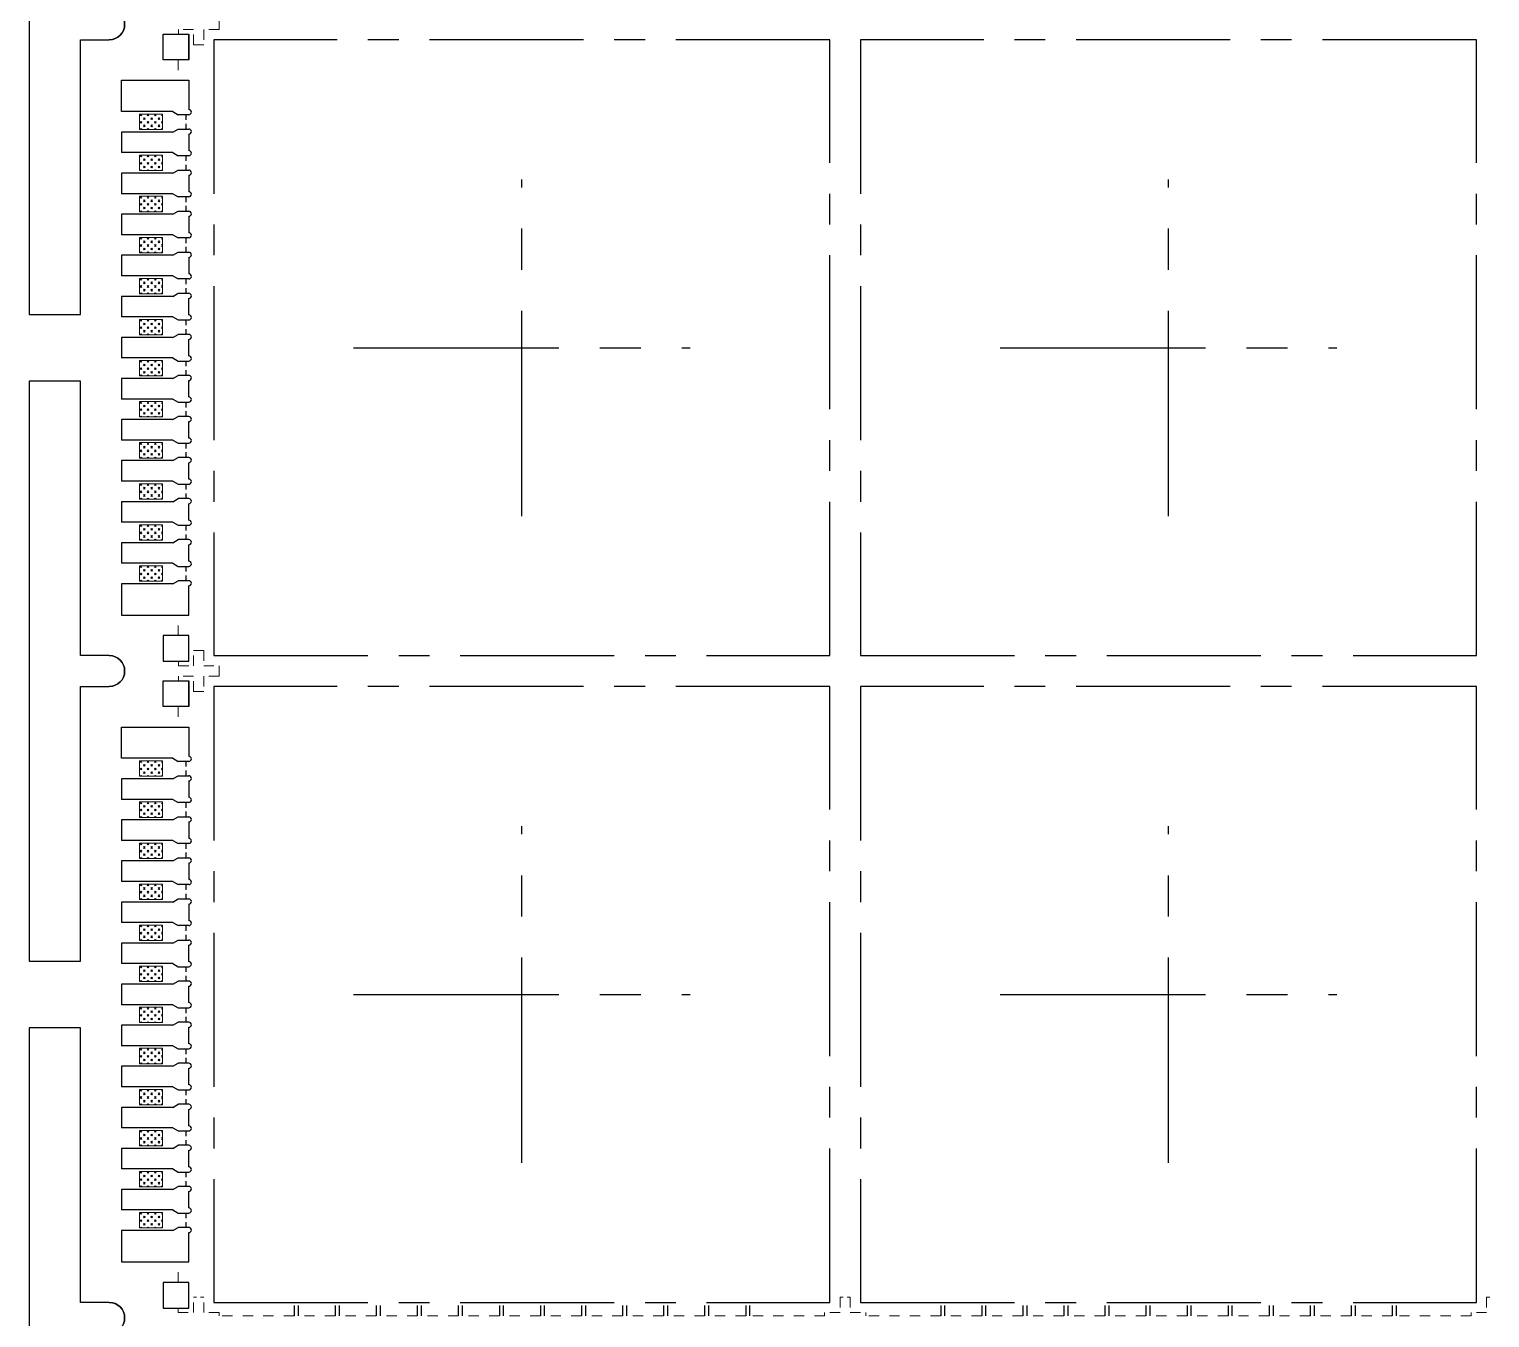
# Model space of a CAD drawing. Header units: inches. Extents: x 5 to 403, y 5 to 265.
# Drawn here: x 78.54 to 92.77, y 164.05 to 176.6 of the extents above; entities that cross this region are included whole.
import ezdxf

# ---------------------------------------------------------------- set-up
doc = ezdxf.new("R2010")
doc.units = ezdxf.units.IN
doc.header["$MEASUREMENT"] = 0
doc.linetypes.add('CENTER', pattern=[2, 1.25, -0.25, 0.25, -0.25])
doc.linetypes.add('HIDDEN', pattern=[0.375, 0.25, -0.125])
for name, color, linetype in [('1D（虚线、T-shape等)', 4, 'Continuous'), ('1（实线、SECTION图示等）', 7, 'Continuous'), ('CEN(中心线)', 1, 'CENTER'), ('LFBOT（框架底面线、虚线）', 4, 'HIDDEN'), ('LFTOP（框架正面线、实线）', 7, 'Continuous'), ('PKG LINE（虚线）', 2, 'HIDDEN'), ('PLATING（电镀）', 3, 'Continuous')]:
    doc.layers.add(name, color=color, linetype=linetype)

msp = doc.modelspace()

# ---------------------------------------------------------------- hatches: boundary and pattern name
at = {"layer": 'PLATING（电镀）', "linetype": 'ByBlock', "lineweight": 5}
h = msp.add_hatch(dxfattribs=at)
h.set_pattern_fill('CROSS', color=3, scale=0.05, angle=90)
h.set_pattern_definition([(45, (-143.61794, -49.174744), (0.035355339, -0.035355339), [0.025, -0.025]), (315, (-143.61794, -49.15707), (-0.035355339, -0.035355339), [0.025, -0.025])])
h.paths.add_polyline_path([(79.83732, 175.62304), (79.61232, 175.62304), (79.61232, 175.77304), (79.83732, 175.77304)])
h = msp.add_hatch(dxfattribs=at)
h.set_pattern_fill('CROSS', color=3, scale=0.05, angle=90)
h.set_pattern_definition([(45, (-143.61794, -49.574744), (0.035355339, -0.035355339), [0.025, -0.025]), (315, (-143.61794, -49.55707), (-0.035355339, -0.035355339), [0.025, -0.025])])
h.paths.add_polyline_path([(79.83732, 175.22304), (79.61232, 175.22304), (79.61232, 175.37304), (79.83732, 175.37304)])
h = msp.add_hatch(dxfattribs=at)
h.set_pattern_fill('CROSS', color=3, scale=0.05, angle=90)
h.set_pattern_definition([(45, (-143.61794, -49.974744), (0.035355339, -0.035355339), [0.025, -0.025]), (315, (-143.61794, -49.95707), (-0.035355339, -0.035355339), [0.025, -0.025])])
h.paths.add_polyline_path([(79.83732, 174.82304), (79.61232, 174.82304), (79.61232, 174.97304), (79.83732, 174.97304)])
h = msp.add_hatch(dxfattribs=at)
h.set_pattern_fill('CROSS', color=3, scale=0.05, angle=90)
h.set_pattern_definition([(45, (-143.61794, -50.374744), (0.035355339, -0.035355339), [0.025, -0.025]), (315, (-143.61794, -50.35707), (-0.035355339, -0.035355339), [0.025, -0.025])])
h.paths.add_polyline_path([(79.83732, 174.42304), (79.61232, 174.42304), (79.61232, 174.57304), (79.83732, 174.57304)])
h = msp.add_hatch(dxfattribs=at)
h.set_pattern_fill('CROSS', color=3, scale=0.05, angle=90)
h.set_pattern_definition([(45, (-143.61794, -50.774744), (0.035355339, -0.035355339), [0.025, -0.025]), (315, (-143.61794, -50.75707), (-0.035355339, -0.035355339), [0.025, -0.025])])
h.paths.add_polyline_path([(79.83732, 174.02304), (79.61232, 174.02304), (79.61232, 174.17304), (79.83732, 174.17304)])
h = msp.add_hatch(dxfattribs=at)
h.set_pattern_fill('CROSS', color=3, scale=0.05, angle=90)
h.set_pattern_definition([(45, (-143.61794, -51.174744), (0.035355339, -0.035355339), [0.025, -0.025]), (315, (-143.61794, -51.15707), (-0.035355339, -0.035355339), [0.025, -0.025])])
h.paths.add_polyline_path([(79.83732, 173.62304), (79.61232, 173.62304), (79.61232, 173.77304), (79.83732, 173.77304)])
h = msp.add_hatch(dxfattribs=at)
h.set_pattern_fill('CROSS', color=3, scale=0.05, angle=90)
h.set_pattern_definition([(45, (-143.61794, -51.574744), (0.035355339, -0.035355339), [0.025, -0.025]), (315, (-143.61794, -51.55707), (-0.035355339, -0.035355339), [0.025, -0.025])])
h.paths.add_polyline_path([(79.83732, 173.22304), (79.61232, 173.22304), (79.61232, 173.37304), (79.83732, 173.37304)])
h = msp.add_hatch(dxfattribs=at)
h.set_pattern_fill('CROSS', color=3, scale=0.05, angle=90)
h.set_pattern_definition([(45, (-143.61794, -51.974744), (0.035355339, -0.035355339), [0.025, -0.025]), (315, (-143.61794, -51.95707), (-0.035355339, -0.035355339), [0.025, -0.025])])
h.paths.add_polyline_path([(79.83732, 172.82304), (79.61232, 172.82304), (79.61232, 172.97304), (79.83732, 172.97304)])
h = msp.add_hatch(dxfattribs=at)
h.set_pattern_fill('CROSS', color=3, scale=0.05, angle=90)
h.set_pattern_definition([(45, (-143.61794, -52.374744), (0.035355339, -0.035355339), [0.025, -0.025]), (315, (-143.61794, -52.35707), (-0.035355339, -0.035355339), [0.025, -0.025])])
h.paths.add_polyline_path([(79.83732, 172.42304), (79.61232, 172.42304), (79.61232, 172.57304), (79.83732, 172.57304)])
h = msp.add_hatch(dxfattribs=at)
h.set_pattern_fill('CROSS', color=3, scale=0.05, angle=90)
h.set_pattern_definition([(45, (-143.61794, -52.774744), (0.035355339, -0.035355339), [0.025, -0.025]), (315, (-143.61794, -52.75707), (-0.035355339, -0.035355339), [0.025, -0.025])])
h.paths.add_polyline_path([(79.83732, 172.02304), (79.61232, 172.02304), (79.61232, 172.17304), (79.83732, 172.17304)])
h = msp.add_hatch(dxfattribs=at)
h.set_pattern_fill('CROSS', color=3, scale=0.05, angle=90)
h.set_pattern_definition([(45, (-143.61794, -53.174744), (0.035355339, -0.035355339), [0.025, -0.025]), (315, (-143.61794, -53.15707), (-0.035355339, -0.035355339), [0.025, -0.025])])
h.paths.add_polyline_path([(79.83732, 171.62304), (79.61232, 171.62304), (79.61232, 171.77304), (79.83732, 171.77304)])
h = msp.add_hatch(dxfattribs=at)
h.set_pattern_fill('CROSS', color=3, scale=0.05, angle=90)
h.set_pattern_definition([(45, (-143.61794, -53.574744), (0.035355339, -0.035355339), [0.025, -0.025]), (315, (-143.61794, -53.55707), (-0.035355339, -0.035355339), [0.025, -0.025])])
h.paths.add_polyline_path([(79.83732, 171.22304), (79.61232, 171.22304), (79.61232, 171.37304), (79.83732, 171.37304)])
h = msp.add_hatch(dxfattribs=at)
h.set_pattern_fill('CROSS', color=3, scale=0.05, angle=90)
h.set_pattern_definition([(45, (-143.61794, -55.474744), (0.035355339, -0.035355339), [0.025, -0.025]), (315, (-143.61794, -55.45707), (-0.035355339, -0.035355339), [0.025, -0.025])])
h.paths.add_polyline_path([(79.83732, 169.32304), (79.61232, 169.32304), (79.61232, 169.47304), (79.83732, 169.47304)])
h = msp.add_hatch(dxfattribs=at)
h.set_pattern_fill('CROSS', color=3, scale=0.05, angle=90)
h.set_pattern_definition([(45, (-143.61794, -55.874744), (0.035355339, -0.035355339), [0.025, -0.025]), (315, (-143.61794, -55.85707), (-0.035355339, -0.035355339), [0.025, -0.025])])
h.paths.add_polyline_path([(79.83732, 168.92304), (79.61232, 168.92304), (79.61232, 169.07304), (79.83732, 169.07304)])
h = msp.add_hatch(dxfattribs=at)
h.set_pattern_fill('CROSS', color=3, scale=0.05, angle=90)
h.set_pattern_definition([(45, (-143.61794, -56.274744), (0.035355339, -0.035355339), [0.025, -0.025]), (315, (-143.61794, -56.25707), (-0.035355339, -0.035355339), [0.025, -0.025])])
h.paths.add_polyline_path([(79.83732, 168.52304), (79.61232, 168.52304), (79.61232, 168.67304), (79.83732, 168.67304)])
h = msp.add_hatch(dxfattribs=at)
h.set_pattern_fill('CROSS', color=3, scale=0.05, angle=90)
h.set_pattern_definition([(45, (-143.61794, -56.674744), (0.035355339, -0.035355339), [0.025, -0.025]), (315, (-143.61794, -56.65707), (-0.035355339, -0.035355339), [0.025, -0.025])])
h.paths.add_polyline_path([(79.83732, 168.12304), (79.61232, 168.12304), (79.61232, 168.27304), (79.83732, 168.27304)])
h = msp.add_hatch(dxfattribs=at)
h.set_pattern_fill('CROSS', color=3, scale=0.05, angle=90)
h.set_pattern_definition([(45, (-143.61794, -57.074744), (0.035355339, -0.035355339), [0.025, -0.025]), (315, (-143.61794, -57.05707), (-0.035355339, -0.035355339), [0.025, -0.025])])
h.paths.add_polyline_path([(79.83732, 167.72304), (79.61232, 167.72304), (79.61232, 167.87304), (79.83732, 167.87304)])
h = msp.add_hatch(dxfattribs=at)
h.set_pattern_fill('CROSS', color=3, scale=0.05, angle=90)
h.set_pattern_definition([(45, (-143.61794, -57.474744), (0.035355339, -0.035355339), [0.025, -0.025]), (315, (-143.61794, -57.45707), (-0.035355339, -0.035355339), [0.025, -0.025])])
h.paths.add_polyline_path([(79.83732, 167.32304), (79.61232, 167.32304), (79.61232, 167.47304), (79.83732, 167.47304)])
h = msp.add_hatch(dxfattribs=at)
h.set_pattern_fill('CROSS', color=3, scale=0.05, angle=90)
h.set_pattern_definition([(45, (-143.61794, -57.874744), (0.035355339, -0.035355339), [0.025, -0.025]), (315, (-143.61794, -57.85707), (-0.035355339, -0.035355339), [0.025, -0.025])])
h.paths.add_polyline_path([(79.83732, 166.92304), (79.61232, 166.92304), (79.61232, 167.07304), (79.83732, 167.07304)])
h = msp.add_hatch(dxfattribs=at)
h.set_pattern_fill('CROSS', color=3, scale=0.05, angle=90)
h.set_pattern_definition([(45, (-143.61794, -58.274744), (0.035355339, -0.035355339), [0.025, -0.025]), (315, (-143.61794, -58.25707), (-0.035355339, -0.035355339), [0.025, -0.025])])
h.paths.add_polyline_path([(79.83732, 166.52304), (79.61232, 166.52304), (79.61232, 166.67304), (79.83732, 166.67304)])
h = msp.add_hatch(dxfattribs=at)
h.set_pattern_fill('CROSS', color=3, scale=0.05, angle=90)
h.set_pattern_definition([(45, (-143.61794, -58.674744), (0.035355339, -0.035355339), [0.025, -0.025]), (315, (-143.61794, -58.65707), (-0.035355339, -0.035355339), [0.025, -0.025])])
h.paths.add_polyline_path([(79.83732, 166.12304), (79.61232, 166.12304), (79.61232, 166.27304), (79.83732, 166.27304)])
h = msp.add_hatch(dxfattribs=at)
h.set_pattern_fill('CROSS', color=3, scale=0.05, angle=90)
h.set_pattern_definition([(45, (-143.61794, -59.074744), (0.035355339, -0.035355339), [0.025, -0.025]), (315, (-143.61794, -59.05707), (-0.035355339, -0.035355339), [0.025, -0.025])])
h.paths.add_polyline_path([(79.83732, 165.72304), (79.61232, 165.72304), (79.61232, 165.87304), (79.83732, 165.87304)])
h = msp.add_hatch(dxfattribs=at)
h.set_pattern_fill('CROSS', color=3, scale=0.05, angle=90)
h.set_pattern_definition([(45, (-143.61794, -59.474744), (0.035355339, -0.035355339), [0.025, -0.025]), (315, (-143.61794, -59.45707), (-0.035355339, -0.035355339), [0.025, -0.025])])
h.paths.add_polyline_path([(79.83732, 165.32304), (79.61232, 165.32304), (79.61232, 165.47304), (79.83732, 165.47304)])
h = msp.add_hatch(dxfattribs=at)
h.set_pattern_fill('CROSS', color=3, scale=0.05, angle=90)
h.set_pattern_definition([(45, (-143.61794, -59.874744), (0.035355339, -0.035355339), [0.025, -0.025]), (315, (-143.61794, -59.85707), (-0.035355339, -0.035355339), [0.025, -0.025])])
h.paths.add_polyline_path([(79.83732, 164.92304), (79.61232, 164.92304), (79.61232, 165.07304), (79.83732, 165.07304)])

# ---------------------------------------------------------------- linework, layer by layer
at = {"layer": '1D（虚线、T-shape等)', "linetype": 'HIDDEN', "lineweight": 0, "ltscale": 0.25}
for p, q in [((79.98732, 176.30304, 0.1444), (79.98732, 176.10304, 0.1444)), ((79.98732, 170.69304, 0.1444), (79.98732, 170.89304, 0.1444)), ((79.98732, 170.00304, 0.1444), (79.98732, 169.80304, 0.1444)), ((79.98732, 164.39304, 0.1444), (79.98732, 164.59304, 0.1444))]:
    msp.add_line(p, q, dxfattribs=at)
at = {"layer": '1D（虚线、T-shape等)', "linetype": 'HIDDEN', "ltscale": 0.2}
for p, q in [((81.11832, 164.16804, 0.1444), (81.11832, 164.06704, 0.1444)), ((81.15632, 164.16804, 0.1444), (81.15632, 164.06704, 0.1444)), ((81.51832, 164.16804, 0.1444), (81.51832, 164.06704, 0.1444)), ((81.55632, 164.16804, 0.1444), (81.55632, 164.06704, 0.1444)), ((81.91832, 164.16804, 0.1444), (81.91832, 164.06704, 0.1444)), ((81.95632, 164.16804, 0.1444), (81.95632, 164.06704, 0.1444)), ((82.31832, 164.16804, 0.1444), (82.31832, 164.06704, 0.1444)), ((82.35632, 164.16804, 0.1444), (82.35632, 164.06704, 0.1444)), ((82.71832, 164.16804, 0.1444), (82.71832, 164.06704, 0.1444)), ((82.75632, 164.16804, 0.1444), (82.75632, 164.06704, 0.1444)), ((83.11832, 164.16804, 0.1444), (83.11832, 164.06704, 0.1444)), ((83.15632, 164.16804, 0.1444), (83.15632, 164.06704, 0.1444)), ((83.51832, 164.16804, 0.1444), (83.51832, 164.06704, 0.1444)), ((83.55632, 164.16804, 0.1444), (83.55632, 164.06704, 0.1444)), ((83.91832, 164.16804, 0.1444), (83.91832, 164.06704, 0.1444)), ((83.95632, 164.16804, 0.1444), (83.95632, 164.06704, 0.1444)), ((84.31832, 164.16804, 0.1444), (84.31832, 164.06704, 0.1444)), ((84.35632, 164.16804, 0.1444), (84.35632, 164.06704, 0.1444)), ((84.71832, 164.16804, 0.1444), (84.71832, 164.06704, 0.1444)), ((84.75632, 164.16804, 0.1444), (84.75632, 164.06704, 0.1444)), ((85.11832, 164.16804, 0.1444), (85.11832, 164.06704, 0.1444)), ((85.15632, 164.16804, 0.1444), (85.15632, 164.06704, 0.1444)), ((85.51832, 164.16804, 0.1444), (85.51832, 164.06704, 0.1444)), ((85.55632, 164.16804, 0.1444), (85.55632, 164.06704, 0.1444)), ((87.41832, 164.16804, 0.1444), (87.41832, 164.06704, 0.1444)), ((87.45632, 164.16804, 0.1444), (87.45632, 164.06704, 0.1444)), ((87.81832, 164.16804, 0.1444), (87.81832, 164.06704, 0.1444)), ((87.85632, 164.16804, 0.1444), (87.85632, 164.06704, 0.1444)), ((88.21832, 164.16804, 0.1444), (88.21832, 164.06704, 0.1444)), ((88.25632, 164.16804, 0.1444), (88.25632, 164.06704, 0.1444)), ((88.61832, 164.16804, 0.1444), (88.61832, 164.06704, 0.1444)), ((88.65632, 164.16804, 0.1444), (88.65632, 164.06704, 0.1444)), ((89.01832, 164.16804, 0.1444), (89.01832, 164.06704, 0.1444)), ((89.05632, 164.16804, 0.1444), (89.05632, 164.06704, 0.1444)), ((89.41832, 164.16804, 0.1444), (89.41832, 164.06704, 0.1444)), ((89.45632, 164.16804, 0.1444), (89.45632, 164.06704, 0.1444)), ((89.81832, 164.16804, 0.1444), (89.81832, 164.06704, 0.1444)), ((89.85632, 164.16804, 0.1444), (89.85632, 164.06704, 0.1444)), ((90.21832, 164.16804, 0.1444), (90.21832, 164.06704, 0.1444)), ((90.25632, 164.16804, 0.1444), (90.25632, 164.06704, 0.1444)), ((90.61832, 164.16804, 0.1444), (90.61832, 164.06704, 0.1444)), ((90.65632, 164.16804, 0.1444), (90.65632, 164.06704, 0.1444)), ((91.01832, 164.16804, 0.1444), (91.01832, 164.06704, 0.1444)), ((91.05632, 164.16804, 0.1444), (91.05632, 164.06704, 0.1444)), ((91.41832, 164.16804, 0.1444), (91.41832, 164.06704, 0.1444)), ((91.45632, 164.16804, 0.1444), (91.45632, 164.06704, 0.1444)), ((91.81832, 164.16804, 0.1444), (91.81832, 164.06704, 0.1444)), ((91.85632, 164.16804, 0.1444), (91.85632, 164.06704, 0.1444))]:
    msp.add_line(p, q, dxfattribs=at)
at = {"layer": '1D（虚线、T-shape等)', "linetype": 'HIDDEN', "lineweight": 0, "ltscale": 0.25, "elevation": 0.1444}
for points in [[(79.99232, 176.74304), (79.99232, 176.69804), (80.13732, 176.69804), (80.13732, 176.84804), (80.23732, 176.84804), (80.23732, 176.69804), (80.38732, 176.69804), (80.38732, 176.59804), (80.23732, 176.59804), (80.23732, 176.44804), (80.13732, 176.44804), (80.13732, 176.59804), (79.99232, 176.59804), (79.99232, 176.55304)], [(79.99232, 170.44304), (79.99232, 170.39804), (80.13732, 170.39804), (80.13732, 170.54804), (80.23732, 170.54804), (80.23732, 170.39804), (80.38732, 170.39804), (80.38732, 170.29804), (80.23732, 170.29804), (80.23732, 170.14804), (80.13732, 170.14804), (80.13732, 170.29804), (79.99232, 170.29804), (79.99232, 170.25304)], [(79.98732, 164.14304), (79.98732, 164.09804), (80.13732, 164.09804), (80.13732, 164.24804), (80.16832, 164.24804)], [(80.38732, 164.06704), (80.38732, 164.09804), (80.23732, 164.09804), (80.23732, 164.24804), (80.20632, 164.24804)], [(86.46832, 164.24804), (86.43732, 164.24804), (86.43732, 164.09804), (86.28732, 164.09804), (86.28732, 164.06704)], [(86.50632, 164.24804), (86.53732, 164.24804), (86.53732, 164.09804), (86.68732, 164.09804), (86.68732, 164.06704)], [(92.76832, 164.24804), (92.73732, 164.24804), (92.73732, 164.09804), (92.58732, 164.09804), (92.58732, 164.06704)]]:
    msp.add_lwpolyline(points, dxfattribs=at)
at = {"layer": '1D（虚线、T-shape等)', "linetype": 'HIDDEN', "lineweight": 0, "ltscale": 0.3, "elevation": 0.1444}
for points in [[(81.11832, 164.06704), (80.38732, 164.06704)], [(81.51832, 164.06704), (81.15632, 164.06704)], [(81.91832, 164.06704), (81.55632, 164.06704)], [(82.31832, 164.06704), (81.95632, 164.06704)], [(82.71832, 164.06704), (82.35632, 164.06704)], [(83.11832, 164.06704), (82.75632, 164.06704)], [(83.51832, 164.06704), (83.15632, 164.06704)], [(83.91832, 164.06704), (83.55632, 164.06704)], [(84.31832, 164.06704), (83.95632, 164.06704)], [(84.71832, 164.06704), (84.35632, 164.06704)], [(85.11832, 164.06704), (84.75632, 164.06704)], [(85.51832, 164.06704), (85.15632, 164.06704)], [(86.28732, 164.06704), (85.55632, 164.06704)], [(87.41832, 164.06704), (86.68732, 164.06704)], [(87.81832, 164.06704), (87.45632, 164.06704)], [(88.21832, 164.06704), (87.85632, 164.06704)], [(88.61832, 164.06704), (88.25632, 164.06704)], [(89.01832, 164.06704), (88.65632, 164.06704)], [(89.41832, 164.06704), (89.05632, 164.06704)], [(89.81832, 164.06704), (89.45632, 164.06704)], [(90.21832, 164.06704), (89.85632, 164.06704)], [(90.61832, 164.06704), (90.25632, 164.06704)], [(91.01832, 164.06704), (90.65632, 164.06704)], [(91.41832, 164.06704), (91.05632, 164.06704)], [(91.81832, 164.06704), (91.45632, 164.06704)], [(92.58732, 164.06704), (91.85632, 164.06704)]]:
    msp.add_lwpolyline(points, dxfattribs=at)
at = {"layer": '1（实线、SECTION图示等）', "elevation": 0.1444}
for points in [[(79.31732, 176.79804), (79.03732, 176.79804), (79.03732, 179.47304), (78.53732, 179.47304), (78.53732, 173.82304), (79.03732, 173.82304), (79.03732, 176.49804), (79.31732, 176.49804, 1), (79.31732, 176.79804, -1), (79.31732, 176.49804)], [(79.31732, 170.49804), (79.03732, 170.49804), (79.03732, 173.17304), (78.53732, 173.17304), (78.53732, 167.52304), (79.03732, 167.52304), (79.03732, 170.19804), (79.31732, 170.19804, 1), (79.31732, 170.49804, -1), (79.31732, 170.19804)], [(79.31732, 164.19804), (79.03732, 164.19804), (79.03732, 166.87304), (78.53732, 166.87304), (78.53732, 161.22304), (79.03732, 161.22304), (79.03732, 163.89804), (79.31732, 163.89804, 1), (79.31732, 164.19804, -1), (79.31732, 163.89804)]]:
    msp.add_lwpolyline(points, format="xyb", dxfattribs=at)
at = {"layer": 'CEN(中心线)', "linetype": 'CENTER', "ltscale": 1.6}
for p, q in [((83.33732, 171.85807, 0.1444), (83.33732, 175.138, 0.1444)), ((89.63732, 171.85807, 0.1444), (89.63732, 175.138, 0.1444)), ((81.69736, 173.49804, 0.1444), (84.97729, 173.49804, 0.1444)), ((87.99736, 173.49804, 0.1444), (91.27729, 173.49804, 0.1444)), ((83.33732, 165.55807, 0.1444), (83.33732, 168.838, 0.1444)), ((89.63732, 165.55807, 0.1444), (89.63732, 168.838, 0.1444)), ((81.69736, 167.19804, 0.1444), (84.97729, 167.19804, 0.1444)), ((87.99736, 167.19804, 0.1444), (91.27729, 167.19804, 0.1444))]:
    msp.add_line(p, q, dxfattribs=at)
at = {"layer": 'LFBOT（框架底面线、虚线）', "linetype": 'HIDDEN', "ltscale": 0.2, "elevation": 0.1444}
for points in [[(80.06732, 175.71704), (80.06732, 175.76804)], [(80.06732, 175.62804), (80.06732, 175.67904)], [(80.06732, 175.31704), (80.06732, 175.36804)], [(80.06732, 175.22804), (80.06732, 175.27904)], [(80.06732, 174.91704), (80.06732, 174.96804)], [(80.06732, 174.82804), (80.06732, 174.87904)], [(80.06732, 174.51704), (80.06732, 174.56804)], [(80.06732, 174.42804), (80.06732, 174.47904)], [(80.06732, 174.11704), (80.06732, 174.16804)], [(80.06732, 174.02804), (80.06732, 174.07904)], [(80.06732, 173.71704), (80.06732, 173.76804)], [(80.06732, 173.62804), (80.06732, 173.67904)], [(80.06732, 173.31704), (80.06732, 173.36804)], [(80.06732, 173.22804), (80.06732, 173.27904)], [(80.06732, 172.91704), (80.06732, 172.96804)], [(80.06732, 172.82804), (80.06732, 172.87904)], [(80.06732, 172.51704), (80.06732, 172.56804)], [(80.06732, 172.42804), (80.06732, 172.47904)], [(80.06732, 172.11704), (80.06732, 172.16804)], [(80.06732, 172.02804), (80.06732, 172.07904)], [(80.06732, 171.71704), (80.06732, 171.76804)], [(80.06732, 171.62804), (80.06732, 171.67904)], [(80.06732, 171.31704), (80.06732, 171.36804)], [(80.06732, 171.22804), (80.06732, 171.27904)], [(80.06732, 169.41704), (80.06732, 169.46804)], [(80.06732, 169.32804), (80.06732, 169.37904)], [(80.06732, 169.01704), (80.06732, 169.06804)], [(80.06732, 168.92804), (80.06732, 168.97904)], [(80.06732, 168.61704), (80.06732, 168.66804)], [(80.06732, 168.52804), (80.06732, 168.57904)], [(80.06732, 168.21704), (80.06732, 168.26804)], [(80.06732, 168.12804), (80.06732, 168.17904)], [(80.06732, 167.81704), (80.06732, 167.86804)], [(80.06732, 167.72804), (80.06732, 167.77904)], [(80.06732, 167.41704), (80.06732, 167.46804)], [(80.06732, 167.32804), (80.06732, 167.37904)], [(80.06732, 167.01704), (80.06732, 167.06804)], [(80.06732, 166.92804), (80.06732, 166.97904)], [(80.06732, 166.61704), (80.06732, 166.66804)], [(80.06732, 166.52804), (80.06732, 166.57904)], [(80.06732, 166.21704), (80.06732, 166.26804)], [(80.06732, 166.12804), (80.06732, 166.17904)], [(80.06732, 165.81704), (80.06732, 165.86804)], [(80.06732, 165.72804), (80.06732, 165.77904)], [(80.06732, 165.41704), (80.06732, 165.46804)], [(80.06732, 165.32804), (80.06732, 165.37904)], [(80.06732, 165.01704), (80.06732, 165.06804)], [(80.06732, 164.92804), (80.06732, 164.97904)]]:
    msp.add_lwpolyline(points, dxfattribs=at)
at = {"layer": 'LFTOP（框架正面线、实线）', "color": 7}
for p, q in [((80.09232, 176.30304, 0.1444), (80.09232, 176.55304, 0.1444)), ((80.09232, 176.10304, 0.1444), (80.09232, 175.81804, 0.1444)), ((79.93732, 175.79804, 0.1444), (79.43732, 175.79804, 0.1444)), ((79.93732, 175.79804, 0.1444), (79.98732, 175.76804, 0.1444)), ((80.09232, 175.76804, 0.1444), (79.98732, 175.76804, 0.1444)), ((79.93732, 175.59804, 0.1444), (79.98732, 175.62804, 0.1444)), ((79.98732, 175.62804, 0.1444), (80.09232, 175.62804, 0.1444)), ((79.93732, 175.59804, 0.1444), (79.43732, 175.59804, 0.1444)), ((80.09232, 175.57804, 0.1444), (80.09232, 175.41804, 0.1444)), ((79.93732, 175.39804, 0.1444), (79.43732, 175.39804, 0.1444)), ((79.93732, 175.39804, 0.1444), (79.98732, 175.36804, 0.1444)), ((80.09232, 175.36804, 0.1444), (79.98732, 175.36804, 0.1444)), ((79.93732, 175.19804, 0.1444), (79.43732, 175.19804, 0.1444)), ((79.93732, 175.19804, 0.1444), (79.98732, 175.22804, 0.1444)), ((79.98732, 175.22804, 0.1444), (80.09232, 175.22804, 0.1444)), ((80.09232, 175.17804, 0.1444), (80.09232, 175.01804, 0.1444)), ((79.93732, 174.99804, 0.1444), (79.43732, 174.99804, 0.1444)), ((79.93732, 174.99804, 0.1444), (79.98732, 174.96804, 0.1444)), ((80.09232, 174.96804, 0.1444), (79.98732, 174.96804, 0.1444)), ((79.93732, 174.79804, 0.1444), (79.43732, 174.79804, 0.1444)), ((79.93732, 174.79804, 0.1444), (79.98732, 174.82804, 0.1444)), ((79.98732, 174.82804, 0.1444), (80.09232, 174.82804, 0.1444)), ((80.09232, 174.77804, 0.1444), (80.09232, 174.61804, 0.1444)), ((79.93732, 174.59804, 0.1444), (79.43732, 174.59804, 0.1444)), ((79.93732, 174.59804, 0.1444), (79.98732, 174.56804, 0.1444)), ((80.09232, 174.56804, 0.1444), (79.98732, 174.56804, 0.1444)), ((79.93732, 174.39804, 0.1444), (79.43732, 174.39804, 0.1444)), ((79.93732, 174.39804, 0.1444), (79.98732, 174.42804, 0.1444)), ((79.98732, 174.42804, 0.1444), (80.09232, 174.42804, 0.1444)), ((80.09232, 174.37804, 0.1444), (80.09232, 174.21804, 0.1444)), ((79.93732, 174.19804, 0.1444), (79.43732, 174.19804, 0.1444)), ((79.93732, 174.19804, 0.1444), (79.98732, 174.16804, 0.1444)), ((80.09232, 174.16804, 0.1444), (79.98732, 174.16804, 0.1444)), ((79.93732, 173.99804, 0.1444), (79.43732, 173.99804, 0.1444)), ((79.93732, 173.99804, 0.1444), (79.98732, 174.02804, 0.1444)), ((79.98732, 174.02804, 0.1444), (80.09232, 174.02804, 0.1444)), ((80.09232, 173.81804, 0.1444), (80.09232, 173.97804, 0.1444)), ((79.93732, 173.79804, 0.1444), (79.43732, 173.79804, 0.1444)), ((79.93732, 173.79804, 0.1444), (79.98732, 173.76804, 0.1444)), ((79.98732, 173.76804, 0.1444), (80.09232, 173.76804, 0.1444)), ((79.93732, 173.59804, 0.1444), (79.98732, 173.62804, 0.1444)), ((80.09232, 173.62804, 0.1444), (79.98732, 173.62804, 0.1444)), ((79.93732, 173.59804, 0.1444), (79.43732, 173.59804, 0.1444)), ((80.09232, 173.41804, 0.1444), (80.09232, 173.57804, 0.1444)), ((79.93732, 173.39804, 0.1444), (79.43732, 173.39804, 0.1444)), ((79.93732, 173.39804, 0.1444), (79.98732, 173.36804, 0.1444)), ((79.98732, 173.36804, 0.1444), (80.09232, 173.36804, 0.1444)), ((79.93732, 173.19804, 0.1444), (79.43732, 173.19804, 0.1444)), ((79.93732, 173.19804, 0.1444), (79.98732, 173.22804, 0.1444)), ((80.09232, 173.22804, 0.1444), (79.98732, 173.22804, 0.1444)), ((80.09232, 173.01804, 0.1444), (80.09232, 173.17804, 0.1444)), ((79.93732, 172.99804, 0.1444), (79.43732, 172.99804, 0.1444)), ((79.93732, 172.99804, 0.1444), (79.98732, 172.96804, 0.1444)), ((79.98732, 172.96804, 0.1444), (80.09232, 172.96804, 0.1444)), ((79.93732, 172.79804, 0.1444), (79.43732, 172.79804, 0.1444)), ((79.93732, 172.79804, 0.1444), (79.98732, 172.82804, 0.1444)), ((80.09232, 172.82804, 0.1444), (79.98732, 172.82804, 0.1444)), ((80.09232, 172.61804, 0.1444), (80.09232, 172.77804, 0.1444)), ((79.93732, 172.59804, 0.1444), (79.43732, 172.59804, 0.1444)), ((79.93732, 172.59804, 0.1444), (79.98732, 172.56804, 0.1444)), ((79.98732, 172.56804, 0.1444), (80.09232, 172.56804, 0.1444)), ((79.93732, 172.39804, 0.1444), (79.43732, 172.39804, 0.1444)), ((79.93732, 172.39804, 0.1444), (79.98732, 172.42804, 0.1444)), ((80.09232, 172.42804, 0.1444), (79.98732, 172.42804, 0.1444)), ((80.09232, 172.21804, 0.1444), (80.09232, 172.37804, 0.1444)), ((79.93732, 172.19804, 0.1444), (79.43732, 172.19804, 0.1444)), ((79.93732, 172.19804, 0.1444), (79.98732, 172.16804, 0.1444)), ((79.98732, 172.16804, 0.1444), (80.09232, 172.16804, 0.1444)), ((79.93732, 171.99804, 0.1444), (79.43732, 171.99804, 0.1444)), ((79.93732, 171.99804, 0.1444), (79.98732, 172.02804, 0.1444)), ((80.09232, 172.02804, 0.1444), (79.98732, 172.02804, 0.1444)), ((80.09232, 171.81804, 0.1444), (80.09232, 171.97804, 0.1444)), ((79.93732, 171.79804, 0.1444), (79.43732, 171.79804, 0.1444)), ((79.93732, 171.79804, 0.1444), (79.98732, 171.76804, 0.1444)), ((79.93732, 171.59804, 0.1444), (79.98732, 171.62804, 0.1444)), ((79.98732, 171.76804, 0.1444), (80.09232, 171.76804, 0.1444)), ((80.09232, 171.62804, 0.1444), (79.98732, 171.62804, 0.1444)), ((79.93732, 171.59804, 0.1444), (79.43732, 171.59804, 0.1444)), ((80.09232, 171.41804, 0.1444), (80.09232, 171.57804, 0.1444)), ((79.93732, 171.39804, 0.1444), (79.43732, 171.39804, 0.1444)), ((79.93732, 171.39804, 0.1444), (79.98732, 171.36804, 0.1444)), ((79.98732, 171.36804, 0.1444), (80.09232, 171.36804, 0.1444)), ((79.93732, 171.19804, 0.1444), (79.98732, 171.22804, 0.1444)), ((80.09232, 171.22804, 0.1444), (79.98732, 171.22804, 0.1444)), ((79.43732, 171.19804, 0.1444), (79.43732, 170.89804, 0.1444)), ((79.93732, 171.19804, 0.1444), (79.43732, 171.19804, 0.1444)), ((80.09232, 170.89304, 0.1444), (80.09232, 171.17804, 0.1444)), ((79.43732, 170.89804, 0.1444), (79.43732, 170.89304, 0.1444)), ((79.43732, 170.89304, 0.1444), (79.73732, 170.89304, 0.1444)), ((79.73732, 170.89304, 0.1444), (80.09232, 170.89304, 0.1444)), ((80.09232, 170.00304, 0.1444), (80.09232, 170.25304, 0.1444)), ((80.09232, 169.80304, 0.1444), (80.09232, 169.51804, 0.1444)), ((79.93732, 169.49804, 0.1444), (79.43732, 169.49804, 0.1444)), ((79.93732, 169.49804, 0.1444), (79.98732, 169.46804, 0.1444)), ((80.09232, 169.46804, 0.1444), (79.98732, 169.46804, 0.1444)), ((79.93732, 169.29804, 0.1444), (79.43732, 169.29804, 0.1444)), ((79.93732, 169.29804, 0.1444), (79.98732, 169.32804, 0.1444)), ((79.98732, 169.32804, 0.1444), (80.09232, 169.32804, 0.1444)), ((80.09232, 169.27804, 0.1444), (80.09232, 169.11804, 0.1444)), ((79.93732, 169.09804, 0.1444), (79.43732, 169.09804, 0.1444)), ((79.93732, 169.09804, 0.1444), (79.98732, 169.06804, 0.1444)), ((80.09232, 169.06804, 0.1444), (79.98732, 169.06804, 0.1444)), ((79.93732, 168.89804, 0.1444), (79.98732, 168.92804, 0.1444)), ((79.98732, 168.92804, 0.1444), (80.09232, 168.92804, 0.1444)), ((79.93732, 168.89804, 0.1444), (79.43732, 168.89804, 0.1444)), ((80.09232, 168.87804, 0.1444), (80.09232, 168.71804, 0.1444)), ((79.93732, 168.69804, 0.1444), (79.43732, 168.69804, 0.1444)), ((79.93732, 168.69804, 0.1444), (79.98732, 168.66804, 0.1444)), ((80.09232, 168.66804, 0.1444), (79.98732, 168.66804, 0.1444)), ((79.93732, 168.49804, 0.1444), (79.43732, 168.49804, 0.1444)), ((79.93732, 168.49804, 0.1444), (79.98732, 168.52804, 0.1444)), ((79.98732, 168.52804, 0.1444), (80.09232, 168.52804, 0.1444)), ((80.09232, 168.47804, 0.1444), (80.09232, 168.31804, 0.1444)), ((79.93732, 168.29804, 0.1444), (79.43732, 168.29804, 0.1444)), ((79.93732, 168.29804, 0.1444), (79.98732, 168.26804, 0.1444)), ((80.09232, 168.26804, 0.1444), (79.98732, 168.26804, 0.1444)), ((79.93732, 168.09804, 0.1444), (79.43732, 168.09804, 0.1444)), ((79.93732, 168.09804, 0.1444), (79.98732, 168.12804, 0.1444)), ((79.98732, 168.12804, 0.1444), (80.09232, 168.12804, 0.1444)), ((80.09232, 168.07804, 0.1444), (80.09232, 167.91804, 0.1444)), ((79.93732, 167.89804, 0.1444), (79.43732, 167.89804, 0.1444)), ((79.93732, 167.89804, 0.1444), (79.98732, 167.86804, 0.1444)), ((80.09232, 167.86804, 0.1444), (79.98732, 167.86804, 0.1444)), ((79.93732, 167.69804, 0.1444), (79.43732, 167.69804, 0.1444)), ((79.93732, 167.69804, 0.1444), (79.98732, 167.72804, 0.1444)), ((79.98732, 167.72804, 0.1444), (80.09232, 167.72804, 0.1444)), ((80.09232, 167.51804, 0.1444), (80.09232, 167.67804, 0.1444)), ((79.93732, 167.49804, 0.1444), (79.43732, 167.49804, 0.1444)), ((79.93732, 167.49804, 0.1444), (79.98732, 167.46804, 0.1444)), ((79.98732, 167.46804, 0.1444), (80.09232, 167.46804, 0.1444)), ((79.93732, 167.29804, 0.1444), (79.43732, 167.29804, 0.1444)), ((79.93732, 167.29804, 0.1444), (79.98732, 167.32804, 0.1444)), ((80.09232, 167.32804, 0.1444), (79.98732, 167.32804, 0.1444)), ((80.09232, 167.11804, 0.1444), (80.09232, 167.27804, 0.1444)), ((79.93732, 167.09804, 0.1444), (79.43732, 167.09804, 0.1444)), ((79.93732, 167.09804, 0.1444), (79.98732, 167.06804, 0.1444)), ((79.98732, 167.06804, 0.1444), (80.09232, 167.06804, 0.1444)), ((79.93732, 166.89804, 0.1444), (79.43732, 166.89804, 0.1444)), ((79.93732, 166.89804, 0.1444), (79.98732, 166.92804, 0.1444)), ((80.09232, 166.92804, 0.1444), (79.98732, 166.92804, 0.1444)), ((80.09232, 166.71804, 0.1444), (80.09232, 166.87804, 0.1444)), ((79.93732, 166.69804, 0.1444), (79.43732, 166.69804, 0.1444)), ((79.93732, 166.69804, 0.1444), (79.98732, 166.66804, 0.1444)), ((79.98732, 166.66804, 0.1444), (80.09232, 166.66804, 0.1444)), ((79.93732, 166.49804, 0.1444), (79.98732, 166.52804, 0.1444)), ((80.09232, 166.52804, 0.1444), (79.98732, 166.52804, 0.1444)), ((79.93732, 166.49804, 0.1444), (79.43732, 166.49804, 0.1444)), ((80.09232, 166.31804, 0.1444), (80.09232, 166.47804, 0.1444)), ((79.93732, 166.29804, 0.1444), (79.43732, 166.29804, 0.1444)), ((79.93732, 166.29804, 0.1444), (79.98732, 166.26804, 0.1444)), ((79.98732, 166.26804, 0.1444), (80.09232, 166.26804, 0.1444)), ((79.93732, 166.09804, 0.1444), (79.43732, 166.09804, 0.1444)), ((79.93732, 166.09804, 0.1444), (79.98732, 166.12804, 0.1444)), ((80.09232, 166.12804, 0.1444), (79.98732, 166.12804, 0.1444)), ((80.09232, 165.91804, 0.1444), (80.09232, 166.07804, 0.1444)), ((79.93732, 165.89804, 0.1444), (79.43732, 165.89804, 0.1444)), ((79.93732, 165.89804, 0.1444), (79.98732, 165.86804, 0.1444)), ((79.98732, 165.86804, 0.1444), (80.09232, 165.86804, 0.1444)), ((79.93732, 165.69804, 0.1444), (79.43732, 165.69804, 0.1444)), ((79.93732, 165.69804, 0.1444), (79.98732, 165.72804, 0.1444)), ((80.09232, 165.72804, 0.1444), (79.98732, 165.72804, 0.1444)), ((80.09232, 165.51804, 0.1444), (80.09232, 165.67804, 0.1444)), ((79.93732, 165.49804, 0.1444), (79.43732, 165.49804, 0.1444)), ((79.93732, 165.49804, 0.1444), (79.98732, 165.46804, 0.1444)), ((79.98732, 165.46804, 0.1444), (80.09232, 165.46804, 0.1444)), ((79.93732, 165.29804, 0.1444), (79.43732, 165.29804, 0.1444)), ((79.93732, 165.29804, 0.1444), (79.98732, 165.32804, 0.1444)), ((80.09232, 165.32804, 0.1444), (79.98732, 165.32804, 0.1444)), ((80.09232, 165.11804, 0.1444), (80.09232, 165.27804, 0.1444)), ((79.93732, 165.09804, 0.1444), (79.43732, 165.09804, 0.1444)), ((79.93732, 165.09804, 0.1444), (79.98732, 165.06804, 0.1444)), ((79.98732, 165.06804, 0.1444), (80.09232, 165.06804, 0.1444)), ((79.43732, 164.89804, 0.1444), (79.43732, 164.59804, 0.1444)), ((79.93732, 164.89804, 0.1444), (79.43732, 164.89804, 0.1444)), ((79.93732, 164.89804, 0.1444), (79.98732, 164.92804, 0.1444)), ((80.09232, 164.92804, 0.1444), (79.98732, 164.92804, 0.1444)), ((80.09232, 164.59304, 0.1444), (80.09232, 164.87804, 0.1444)), ((79.43732, 164.59804, 0.1444), (79.43732, 164.59304, 0.1444)), ((79.43732, 164.59304, 0.1444), (79.73732, 164.59304, 0.1444)), ((79.73732, 164.59304, 0.1444), (80.09232, 164.59304, 0.1444))]:
    msp.add_line(p, q, dxfattribs=at)
at = {"layer": 'LFTOP（框架正面线、实线）'}
for p, q in [((79.43732, 175.59804, 0.1444), (79.43732, 175.39804, 0.1444)), ((79.43732, 175.19804, 0.1444), (79.43732, 174.99804, 0.1444)), ((79.43732, 174.79804, 0.1444), (79.43732, 174.59804, 0.1444)), ((79.43732, 174.39804, 0.1444), (79.43732, 174.19804, 0.1444)), ((79.43732, 173.99804, 0.1444), (79.43732, 173.79804, 0.1444)), ((79.43732, 173.59804, 0.1444), (79.43732, 173.39804, 0.1444)), ((79.43732, 173.19804, 0.1444), (79.43732, 172.99804, 0.1444)), ((79.43732, 172.79804, 0.1444), (79.43732, 172.59804, 0.1444)), ((79.43732, 172.39804, 0.1444), (79.43732, 172.19804, 0.1444)), ((79.43732, 171.99804, 0.1444), (79.43732, 171.79804, 0.1444)), ((79.43732, 171.59804, 0.1444), (79.43732, 171.39804, 0.1444)), ((79.43732, 169.29804, 0.1444), (79.43732, 169.09804, 0.1444)), ((79.43732, 168.89804, 0.1444), (79.43732, 168.69804, 0.1444)), ((79.43732, 168.49804, 0.1444), (79.43732, 168.29804, 0.1444)), ((79.43732, 168.09804, 0.1444), (79.43732, 167.89804, 0.1444)), ((79.43732, 167.69804, 0.1444), (79.43732, 167.49804, 0.1444)), ((79.43732, 167.29804, 0.1444), (79.43732, 167.09804, 0.1444)), ((79.43732, 166.89804, 0.1444), (79.43732, 166.69804, 0.1444)), ((79.43732, 166.49804, 0.1444), (79.43732, 166.29804, 0.1444)), ((79.43732, 166.09804, 0.1444), (79.43732, 165.89804, 0.1444)), ((79.43732, 165.69804, 0.1444), (79.43732, 165.49804, 0.1444)), ((79.43732, 165.29804, 0.1444), (79.43732, 165.09804, 0.1444))]:
    msp.add_line(p, q, dxfattribs=at)
at = {"layer": 'LFTOP（框架正面线、实线）', "color": 7, "elevation": 0.1444}
for points in [[(80.09232, 176.55304), (80.09232, 176.30304), (79.84232, 176.30304), (79.84232, 176.55304)], [(80.09232, 170.44304), (80.09232, 170.69304), (79.84232, 170.69304), (79.84232, 170.44304)], [(80.09232, 170.25304), (80.09232, 170.00304), (79.84232, 170.00304), (79.84232, 170.25304)], [(80.09232, 164.14304), (80.09232, 164.39304), (79.84232, 164.39304), (79.84232, 164.14304)]]:
    msp.add_lwpolyline(points, close=True, dxfattribs=at)
for points in [[(79.43732, 175.79804), (79.43732, 176.10304), (80.09232, 176.10304)], [(79.43732, 169.49804), (79.43732, 169.80304), (80.09232, 169.80304)]]:
    msp.add_lwpolyline(points, dxfattribs=at)
at = {"layer": 'LFTOP（框架正面线、实线）', "color": 7}
for centre in [(80.09232, 175.79304, 0.1444), (80.09232, 175.60304, 0.1444), (80.09232, 175.39304, 0.1444), (80.09232, 175.20304, 0.1444), (80.09232, 174.99304, 0.1444), (80.09232, 174.80304, 0.1444), (80.09232, 174.59304, 0.1444), (80.09232, 174.40304, 0.1444), (80.09232, 174.19304, 0.1444), (80.09232, 174.00304, 0.1444), (80.09232, 173.79304, 0.1444), (80.09232, 173.60304, 0.1444), (80.09232, 173.39304, 0.1444), (80.09232, 173.20304, 0.1444), (80.09232, 172.99304, 0.1444), (80.09232, 172.80304, 0.1444), (80.09232, 172.59304, 0.1444), (80.09232, 172.40304, 0.1444), (80.09232, 172.19304, 0.1444), (80.09232, 172.00304, 0.1444), (80.09232, 171.79304, 0.1444), (80.09232, 171.60304, 0.1444), (80.09232, 171.39304, 0.1444), (80.09232, 171.20304, 0.1444), (80.09232, 169.49304, 0.1444), (80.09232, 169.30304, 0.1444), (80.09232, 169.09304, 0.1444), (80.09232, 168.90304, 0.1444), (80.09232, 168.69304, 0.1444), (80.09232, 168.50304, 0.1444), (80.09232, 168.29304, 0.1444), (80.09232, 168.10304, 0.1444), (80.09232, 167.89304, 0.1444), (80.09232, 167.70304, 0.1444), (80.09232, 167.49304, 0.1444), (80.09232, 167.30304, 0.1444), (80.09232, 167.09304, 0.1444), (80.09232, 166.90304, 0.1444), (80.09232, 166.69304, 0.1444), (80.09232, 166.50304, 0.1444), (80.09232, 166.29304, 0.1444), (80.09232, 166.10304, 0.1444), (80.09232, 165.89304, 0.1444), (80.09232, 165.70304, 0.1444), (80.09232, 165.49304, 0.1444), (80.09232, 165.30304, 0.1444), (80.09232, 165.09304, 0.1444), (80.09232, 164.90304, 0.1444)]:
    msp.add_arc(centre, 0.025, 270, 90, dxfattribs=at)
at = {"layer": 'PKG LINE（虚线）', "color": 2, "linetype": 'CENTER', "ltscale": 1.2, "elevation": 0.1444}
for points in [[(80.33732, 170.49804), (86.33732, 170.49804), (86.33732, 176.49804), (80.33732, 176.49804)], [(86.63732, 170.49804), (92.63732, 170.49804), (92.63732, 176.49804), (86.63732, 176.49804)], [(86.33732, 164.19804), (86.33732, 170.19804), (80.33732, 170.19804), (80.33732, 164.19804)], [(92.63732, 164.19804), (92.63732, 170.19804), (86.63732, 170.19804), (86.63732, 164.19804)]]:
    msp.add_lwpolyline(points, close=True, dxfattribs=at)
at = {"layer": 'PLATING（电镀）', "color": 3, "linetype": 'ByBlock', "lineweight": 5, "elevation": 0.1444}
for points in [[(79.83732, 175.62304), (79.83732, 175.77304), (79.61232, 175.77304), (79.61232, 175.62304)], [(79.83732, 175.22304), (79.83732, 175.37304), (79.61232, 175.37304), (79.61232, 175.22304)], [(79.83732, 174.82304), (79.83732, 174.97304), (79.61232, 174.97304), (79.61232, 174.82304)], [(79.83732, 174.42304), (79.83732, 174.57304), (79.61232, 174.57304), (79.61232, 174.42304)], [(79.83732, 174.02304), (79.83732, 174.17304), (79.61232, 174.17304), (79.61232, 174.02304)], [(79.83732, 173.62304), (79.83732, 173.77304), (79.61232, 173.77304), (79.61232, 173.62304)], [(79.83732, 173.22304), (79.83732, 173.37304), (79.61232, 173.37304), (79.61232, 173.22304)], [(79.83732, 172.82304), (79.83732, 172.97304), (79.61232, 172.97304), (79.61232, 172.82304)], [(79.83732, 172.42304), (79.83732, 172.57304), (79.61232, 172.57304), (79.61232, 172.42304)], [(79.83732, 172.02304), (79.83732, 172.17304), (79.61232, 172.17304), (79.61232, 172.02304)], [(79.83732, 171.62304), (79.83732, 171.77304), (79.61232, 171.77304), (79.61232, 171.62304)], [(79.83732, 171.22304), (79.83732, 171.37304), (79.61232, 171.37304), (79.61232, 171.22304)], [(79.83732, 169.32304), (79.83732, 169.47304), (79.61232, 169.47304), (79.61232, 169.32304)], [(79.83732, 168.92304), (79.83732, 169.07304), (79.61232, 169.07304), (79.61232, 168.92304)], [(79.83732, 168.52304), (79.83732, 168.67304), (79.61232, 168.67304), (79.61232, 168.52304)], [(79.83732, 168.12304), (79.83732, 168.27304), (79.61232, 168.27304), (79.61232, 168.12304)], [(79.83732, 167.72304), (79.83732, 167.87304), (79.61232, 167.87304), (79.61232, 167.72304)], [(79.83732, 167.32304), (79.83732, 167.47304), (79.61232, 167.47304), (79.61232, 167.32304)], [(79.83732, 166.92304), (79.83732, 167.07304), (79.61232, 167.07304), (79.61232, 166.92304)], [(79.83732, 166.52304), (79.83732, 166.67304), (79.61232, 166.67304), (79.61232, 166.52304)], [(79.83732, 166.12304), (79.83732, 166.27304), (79.61232, 166.27304), (79.61232, 166.12304)], [(79.83732, 165.72304), (79.83732, 165.87304), (79.61232, 165.87304), (79.61232, 165.72304)], [(79.83732, 165.32304), (79.83732, 165.47304), (79.61232, 165.47304), (79.61232, 165.32304)], [(79.83732, 164.92304), (79.83732, 165.07304), (79.61232, 165.07304), (79.61232, 164.92304)]]:
    msp.add_lwpolyline(points, close=True, dxfattribs=at)

doc.saveas('drawing.dxf')
